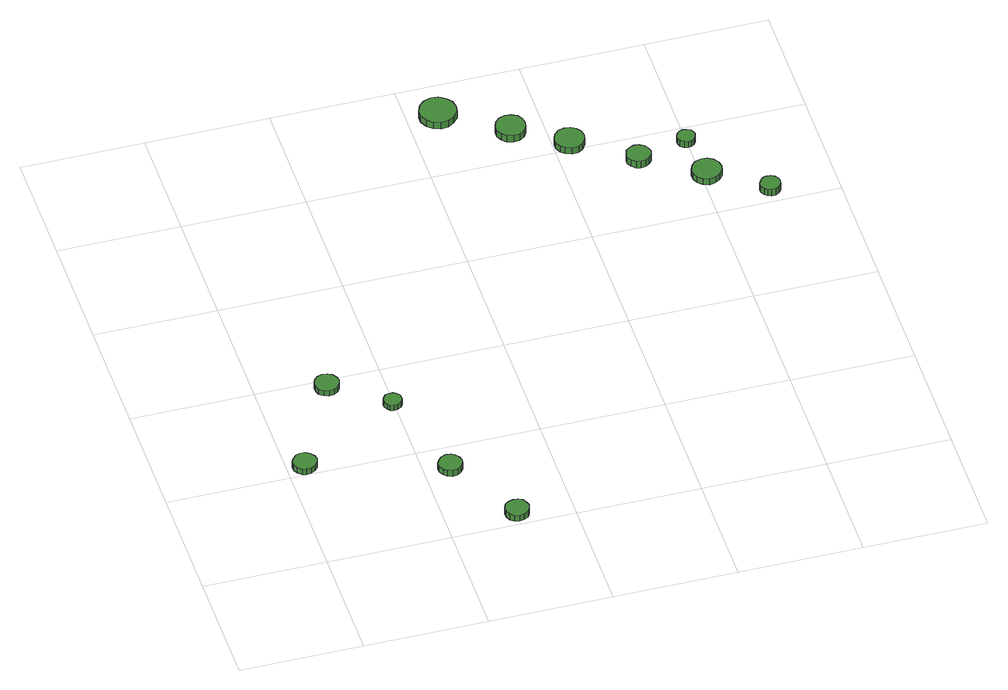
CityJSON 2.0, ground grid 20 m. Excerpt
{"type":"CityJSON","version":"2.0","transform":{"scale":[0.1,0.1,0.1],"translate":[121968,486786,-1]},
"CityObjects":{
"tree1":{"type":"SolitaryVegetationObject","attributes":{"function":"something"},"geometry":[{"type":"MultiSurface","lod":"1","boundaries":[[[0,1,2,3,4,5,6,7,8,9,10,11,12,13,14]],[[15,16,17,18,19,20,21,22,23,24,25,26,27,28,29]],[[0,29,28,1]],[[1,28,27,2]],[[2,27,26,3]],[[3,26,25,4]],[[4,25,24,5]],[[5,24,23,6]],[[6,23,22,7]],[[7,22,21,8]],[[8,21,20,9]],[[9,20,19,10]],[[10,19,18,11]],[[11,18,17,12]],[[12,17,16,13]],[[13,16,15,14]],[[14,15,29,0]]]}]},
"tree2":{"type":"SolitaryVegetationObject","attributes":{"function":"something"},"geometry":[{"type":"MultiSurface","lod":"1","boundaries":[[[30,31,32,33,34,35,36,37,38,39,40,41,42,43,44]],[[45,46,47,48,49,50,51,52,53,54,55,56,57,58,59]],[[30,59,58,31]],[[31,58,57,32]],[[32,57,56,33]],[[33,56,55,34]],[[34,55,54,35]],[[35,54,53,36]],[[36,53,52,37]],[[37,52,51,38]],[[38,51,50,39]],[[39,50,49,40]],[[40,49,48,41]],[[41,48,47,42]],[[42,47,46,43]],[[43,46,45,44]],[[44,45,59,30]]]}]},
"tree3":{"type":"SolitaryVegetationObject","attributes":{"function":"something"},"geometry":[{"type":"MultiSurface","lod":"1","boundaries":[[[60,61,62,63,64,65,66,67,68,69,70,71,72,73,74]],[[75,76,77,78,79,80,81,82,83,84,85,86,87,88,89]],[[60,89,88,61]],[[61,88,87,62]],[[62,87,86,63]],[[63,86,85,64]],[[64,85,84,65]],[[65,84,83,66]],[[66,83,82,67]],[[67,82,81,68]],[[68,81,80,69]],[[69,80,79,70]],[[70,79,78,71]],[[71,78,77,72]],[[72,77,76,73]],[[73,76,75,74]],[[74,75,89,60]]]}]},
"tree4":{"type":"SolitaryVegetationObject","attributes":{"function":"something"},"geometry":[{"type":"MultiSurface","lod":"1","boundaries":[[[90,91,92,93,94,95,96,97,98,99,100,101,102,103,104]],[[105,106,107,108,109,110,111,112,113,114,115,116,117,118,119]],[[90,119,118,91]],[[91,118,117,92]],[[92,117,116,93]],[[93,116,115,94]],[[94,115,114,95]],[[95,114,113,96]],[[96,113,112,97]],[[97,112,111,98]],[[98,111,110,99]],[[99,110,109,100]],[[100,109,108,101]],[[101,108,107,102]],[[102,107,106,103]],[[103,106,105,104]],[[104,105,119,90]]]}]},
"tree5":{"type":"SolitaryVegetationObject","attributes":{"function":"something"},"geometry":[{"type":"MultiSurface","lod":"1","boundaries":[[[120,121,122,123,124,125,126,127,128,129,130,131,132,133,134]],[[135,136,137,138,139,140,141,142,143,144,145,146,147,148,149]],[[120,149,148,121]],[[121,148,147,122]],[[122,147,146,123]],[[123,146,145,124]],[[124,145,144,125]],[[125,144,143,126]],[[126,143,142,127]],[[127,142,141,128]],[[128,141,140,129]],[[129,140,139,130]],[[130,139,138,131]],[[131,138,137,132]],[[132,137,136,133]],[[133,136,135,134]],[[134,135,149,120]]]}]},
"tree6":{"type":"SolitaryVegetationObject","attributes":{"function":"something"},"geometry":[{"type":"MultiSurface","lod":"1","boundaries":[[[150,151,152,153,154,155,156,157,158,159,160,161,162,163,164]],[[165,166,167,168,169,170,171,172,173,174,175,176,177,178,179]],[[150,179,178,151]],[[151,178,177,152]],[[152,177,176,153]],[[153,176,175,154]],[[154,175,174,155]],[[155,174,173,156]],[[156,173,172,157]],[[157,172,171,158]],[[158,171,170,159]],[[159,170,169,160]],[[160,169,168,161]],[[161,168,167,162]],[[162,167,166,163]],[[163,166,165,164]],[[164,165,179,150]]]}]},
"tree7":{"type":"SolitaryVegetationObject","attributes":{"function":"something"},"geometry":[{"type":"MultiSurface","lod":"1","boundaries":[[[180,181,182,183,184,185,186,187,188,189,190,191,192,193,194]],[[195,196,197,198,199,200,201,202,203,204,205,206,207,208,209]],[[180,209,208,181]],[[181,208,207,182]],[[182,207,206,183]],[[183,206,205,184]],[[184,205,204,185]],[[185,204,203,186]],[[186,203,202,187]],[[187,202,201,188]],[[188,201,200,189]],[[189,200,199,190]],[[190,199,198,191]],[[191,198,197,192]],[[192,197,196,193]],[[193,196,195,194]],[[194,195,209,180]]]}]},
"tree8":{"type":"SolitaryVegetationObject","attributes":{"function":"something"},"geometry":[{"type":"MultiSurface","lod":"1","boundaries":[[[210,211,212,213,214,215,216,217,218,219,220,221,222,223,224]],[[225,226,227,228,229,230,231,232,233,234,235,236,237,238,239]],[[210,239,238,211]],[[211,238,237,212]],[[212,237,236,213]],[[213,236,235,214]],[[214,235,234,215]],[[215,234,233,216]],[[216,233,232,217]],[[217,232,231,218]],[[218,231,230,219]],[[219,230,229,220]],[[220,229,228,221]],[[221,228,227,222]],[[222,227,226,223]],[[223,226,225,224]],[[224,225,239,210]]]}]},
"tree9":{"type":"SolitaryVegetationObject","attributes":{"function":"something"},"geometry":[{"type":"MultiSurface","lod":"1","boundaries":[[[240,241,242,243,244,245,246,247,248,249,250,251,252,253,254]],[[255,256,257,258,259,260,261,262,263,264,265,266,267,268,269]],[[240,269,268,241]],[[241,268,267,242]],[[242,267,266,243]],[[243,266,265,244]],[[244,265,264,245]],[[245,264,263,246]],[[246,263,262,247]],[[247,262,261,248]],[[248,261,260,249]],[[249,260,259,250]],[[250,259,258,251]],[[251,258,257,252]],[[252,257,256,253]],[[253,256,255,254]],[[254,255,269,240]]]}]},
"tree10":{"type":"SolitaryVegetationObject","attributes":{"function":"something"},"geometry":[{"type":"MultiSurface","lod":"1","boundaries":[[[270,271,272,273,274,275,276,277,278,279,280,281,282,283,284]],[[285,286,287,288,289,290,291,292,293,294,295,296,297,298,299]],[[270,299,298,271]],[[271,298,297,272]],[[272,297,296,273]],[[273,296,295,274]],[[274,295,294,275]],[[275,294,293,276]],[[276,293,292,277]],[[277,292,291,278]],[[278,291,290,279]],[[279,290,289,280]],[[280,289,288,281]],[[281,288,287,282]],[[282,287,286,283]],[[283,286,285,284]],[[284,285,299,270]]]}]},
"tree11":{"type":"SolitaryVegetationObject","attributes":{"function":"something"},"geometry":[{"type":"MultiSurface","lod":"1","boundaries":[[[300,301,302,303,304,305,306,307,308,309,310,311,312,313,314]],[[315,316,317,318,319,320,321,322,323,324,325,326,327,328,329]],[[300,329,328,301]],[[301,328,327,302]],[[302,327,326,303]],[[303,326,325,304]],[[304,325,324,305]],[[305,324,323,306]],[[306,323,322,307]],[[307,322,321,308]],[[308,321,320,309]],[[309,320,319,310]],[[310,319,318,311]],[[311,318,317,312]],[[312,317,316,313]],[[313,316,315,314]],[[314,315,329,300]]]}]},
"tree12":{"type":"SolitaryVegetationObject","attributes":{"function":"something"},"geometry":[{"type":"MultiSurface","lod":"1","boundaries":[[[330,331,332,333,334,335,336,337,338,339,340,341,342,343,344]],[[345,346,347,348,349,350,351,352,353,354,355,356,357,358,359]],[[330,359,358,331]],[[331,358,357,332]],[[332,357,356,333]],[[333,356,355,334]],[[334,355,354,335]],[[335,354,353,336]],[[336,353,352,337]],[[337,352,351,338]],[[338,351,350,339]],[[339,350,349,340]],[[340,349,348,341]],[[341,348,347,342]],[[342,347,346,343]],[[343,346,345,344]],[[344,345,359,330]]]}]}
},
"vertices":[
[48,220,18],[46,228,18],[41,234,18],[34,239,18],[26,239,18],[19,237,18],[13,231,18],[9,224,18],[9,216,18],[13,209,18],[19,203,18],[26,201,18],[34,202,18],[41,206,18],[46,212,18],[46,212,7],[41,206,7],[34,202,7],[26,201,7],[19,203,7],[13,209,7],[9,216,7],[9,224,7],[13,231,7],[19,237,7],[26,239,7],[34,239,7],[41,234,7],[46,228,7],[48,220,7],
[131,383,18],[129,391,18],[124,398,18],[117,402,18],[109,403,18],[101,400,18],[95,395,18],[92,387,18],[92,379,18],[95,371,18],[101,366,18],[109,363,18],[117,364,18],[124,368,18],[129,375,18],[129,375,8],[124,368,8],[117,364,8],[109,363,8],[101,366,8],[95,371,8],[92,379,8],[92,387,8],[95,395,8],[101,400,8],[109,403,8],[117,402,8],[124,398,8],[129,391,8],[131,383,8],
[261,153,19],[259,161,19],[254,167,19],[248,171,19],[240,172,19],[232,169,19],[227,164,19],[223,157,19],[223,149,19],[227,142,19],[232,137,19],[240,134,19],[248,135,19],[254,139,19],[259,145,19],[259,145,7],[254,139,7],[248,135,7],[240,134,7],[232,137,7],[227,142,7],[223,149,7],[223,157,7],[227,164,7],[232,169,7],[240,172,7],[248,171,7],[254,167,7],[259,161,7],[261,153,7],
[212,318,18],[211,324,18],[207,329,18],[202,332,18],[196,332,18],[190,331,18],[186,326,18],[183,321,18],[183,315,18],[186,309,18],[190,305,18],[196,303,18],[202,304,18],[207,307,18],[211,312,18],[211,312,8],[207,307,8],[202,304,8],[196,303,8],[190,305,8],[186,309,8],[183,315,8],[183,321,8],[186,326,8],[190,331,8],[196,332,8],[202,332,8],[207,329,8],[211,324,8],[212,318,8],
[331,26,19],[329,33,19],[325,40,19],[318,44,19],[310,44,19],[302,42,19],[296,37,19],[293,30,19],[293,22,19],[296,14,19],[302,9,19],[310,7,19],[318,8,19],[325,12,19],[329,18,19],[329,18,7],[325,12,7],[318,8,7],[310,7,7],[302,9,7],[296,14,7],[293,22,7],[293,30,7],[296,37,7],[302,42,7],[310,44,7],[318,44,7],[325,40,7],[329,33,7],[331,26,7],
[475,919,32],[473,931,32],[465,941,32],[455,947,32],[443,949,32],[431,945,32],[422,937,32],[417,925,32],[417,913,32],[422,902,32],[431,894,32],[443,890,32],[455,891,32],[465,897,32],[473,907,32],[473,907,19],[465,897,19],[455,891,19],[443,890,19],[431,894,19],[422,902,19],[417,913,19],[417,925,19],[422,937,19],[431,945,19],[443,949,19],[455,947,19],[465,941,19],[473,931,19],[475,919,19],
[567,854,32],[565,864,32],[560,872,32],[551,877,32],[541,878,32],[531,875,32],[524,868,32],[520,859,32],[520,849,32],[524,840,32],[531,833,32],[541,830,32],[551,831,32],[560,836,32],[565,844,32],[565,844,19],[560,836,19],[551,831,19],[541,830,19],[531,833,19],[524,840,19],[520,849,19],[520,859,19],[524,868,19],[531,875,19],[541,878,19],[551,877,19],[560,872,19],[565,864,19],[567,854,19],
[646,801,32],[644,811,32],[638,819,32],[630,824,32],[620,825,32],[610,822,32],[603,815,32],[599,806,32],[599,796,32],[603,787,32],[610,781,32],[620,777,32],[630,778,32],[638,783,32],[644,792,32],[644,792,20],[638,783,20],[630,778,20],[620,777,20],[610,781,20],[603,787,20],[599,796,20],[599,806,20],[603,815,20],[610,822,20],[620,825,20],[630,824,20],[638,819,20],[644,811,20],[646,801,20],
[734,736,33],[732,744,33],[727,751,33],[720,755,33],[712,756,33],[705,753,33],[698,748,33],[695,740,33],[695,732,33],[698,725,33],[705,719,33],[712,717,33],[720,718,33],[727,722,33],[732,728,33],[732,728,20],[727,722,20],[720,718,20],[712,717,20],[705,719,20],[698,725,20],[695,732,20],[695,740,20],[698,748,20],[705,753,20],[712,756,20],[720,755,20],[727,751,20],[732,744,20],[734,736,20],
[829,674,32],[827,684,32],[821,692,32],[813,697,32],[803,698,32],[793,695,32],[786,688,32],[782,679,32],[782,669,32],[786,660,32],[793,654,32],[803,650,32],[813,652,32],[821,657,32],[827,665,32],[827,665,20],[821,657,20],[813,652,20],[803,650,20],[793,654,20],[786,660,20],[782,669,20],[782,679,20],[786,688,20],[793,695,20],[803,698,20],[813,697,20],[821,692,20],[827,684,20],[829,674,20],
[811,756,32],[809,762,32],[806,766,32],[801,769,32],[795,770,32],[789,768,32],[784,764,32],[782,759,32],[782,753,32],[784,747,32],[789,743,32],[795,741,32],[801,742,32],[806,745,32],[809,750,32],[809,750,20],[806,745,20],[801,742,20],[795,741,20],[789,743,20],[784,747,20],[782,753,20],[782,759,20],[784,764,20],[789,768,20],[795,770,20],[801,769,20],[806,766,20],[809,762,20],[811,756,20],
[906,616,32],[905,623,32],[901,628,32],[895,631,32],[888,632,32],[882,630,32],[877,625,32],[874,619,32],[874,613,32],[877,606,32],[882,602,32],[888,600,32],[895,600,32],[901,604,32],[905,609,32],[905,609,19],[901,604,19],[895,600,19],[888,600,19],[882,602,19],[877,606,19],[874,613,19],[874,619,19],[877,625,19],[882,630,19],[888,632,19],[895,631,19],[901,628,19],[905,623,19],[906,616,19]
]}
